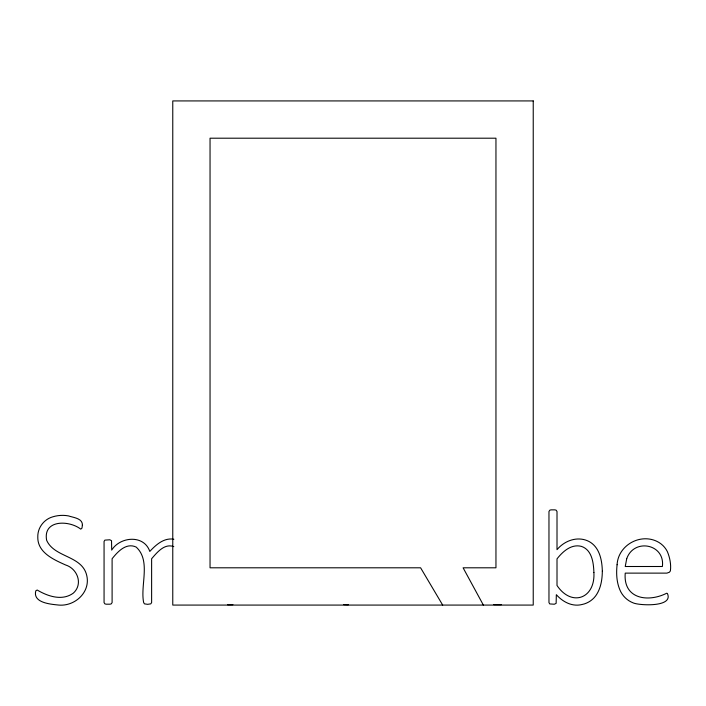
<?xml version="1.0" encoding="UTF-8"?>
<svg xmlns="http://www.w3.org/2000/svg" width="706" height="706" viewBox="0 0 706 706"><rect width="100%" height="100%" fill="white"/><g stroke="black" fill="none" stroke-linecap="round" stroke-linejoin="round"><path stroke-width="1.06" d="M501.375 604.68L493.759 604.654M232.927 604.707L227.632 604.76M348.34 604.768L343.645 604.636M173.852 539.243C164.092 537.478 155.911 544.803 149.804 551.439C144.042 534.442 120.232 536.454 111.698 550.089L111.53 540.699L109.809 539.781L104.876 540.125L104.064 541.44L104.064 602.571L104.876 603.859L106.129 604.195L110.048 604.195L111.266 603.859L112.104 602.571L112.104 558.737C117.752 551.668 126.189 542.393 136.187 547.079C151.163 560.829 140.088 585.115 143.653 602.571L144.465 603.859L147.642 604.327L150.784 603.859L151.622 602.571L151.622 558.737C157.05 552.516 164.401 543.152 173.782 546.62M442.68 605.077L420.608 567.8L210.044 567.8L210.044 138.2L495.956 138.2L495.956 567.8L463.101 567.8L483.363 605.077M602.333 571.233C602.218 579.847 600.78 588.822 595.617 595.952A22.574 22.574 0 0 1 582.115 604.486C572.248 607.028 562.753 601.918 556.337 594.673L556.134 603.383L554.307 604.23L549.745 603.93L548.968 602.571L548.968 511.515L549.78 510.2L551.033 509.856L554.951 509.856L556.16 510.2L557.008 511.515L557.008 549.683C564.615 540.434 577.967 535.722 589.06 541.511C599.65 547.256 602.059 560.246 602.333 571.233M82.381 525.29L81.975 528.097L80.766 529.147C69.206 520.101 42.881 519.492 46.614 540.205C54.194 557.775 82.134 555.269 86.741 575.496C90.695 592.096 74.96 606.472 58.872 605.077C50.867 604.239 32.573 602.95 35.803 590.825L37.189 590.013C47.84 596.358 62.137 601.194 73.265 593.181C83.317 584.259 77.545 568.718 65.632 564.985C53.656 559.637 37.436 552.507 37.797 537.045C37.497 527.85 43.887 519.36 52.694 516.854A33.076 33.076 0 0 1 68.464 515.901C73.256 517.569 82.902 518.301 82.381 525.29M617.088 564.747C616.091 573.952 616.612 583.633 620.892 592.007A23.598 23.598 0 0 0 633.344 602.95C639.415 605.563 673.851 607.451 667.391 593.455L666.649 593.252C648.037 602.677 623.036 599.032 625.234 573.122L666.914 573.122L669.42 572.213L670.382 570.916C671.256 564.438 669.844 557.608 667.373 551.615A22.468 22.468 0 0 0 656.651 541.237C639.495 533.251 618.077 545.65 617.088 564.747M593.896 572.513C595.396 598.609 571.586 607.248 557.008 585.486L557.008 558.87C562.753 551.536 571.366 543.682 581.462 546.4C592.06 549.939 593.561 562.947 593.896 572.513M626.725 558.702L625.234 566.503L662.387 566.503C665.273 543.894 633.935 537.884 626.725 558.702M533.233 100.923L172.767 100.923L172.767 605.077L533.233 605.077L533.233 100.923"/></g></svg>
